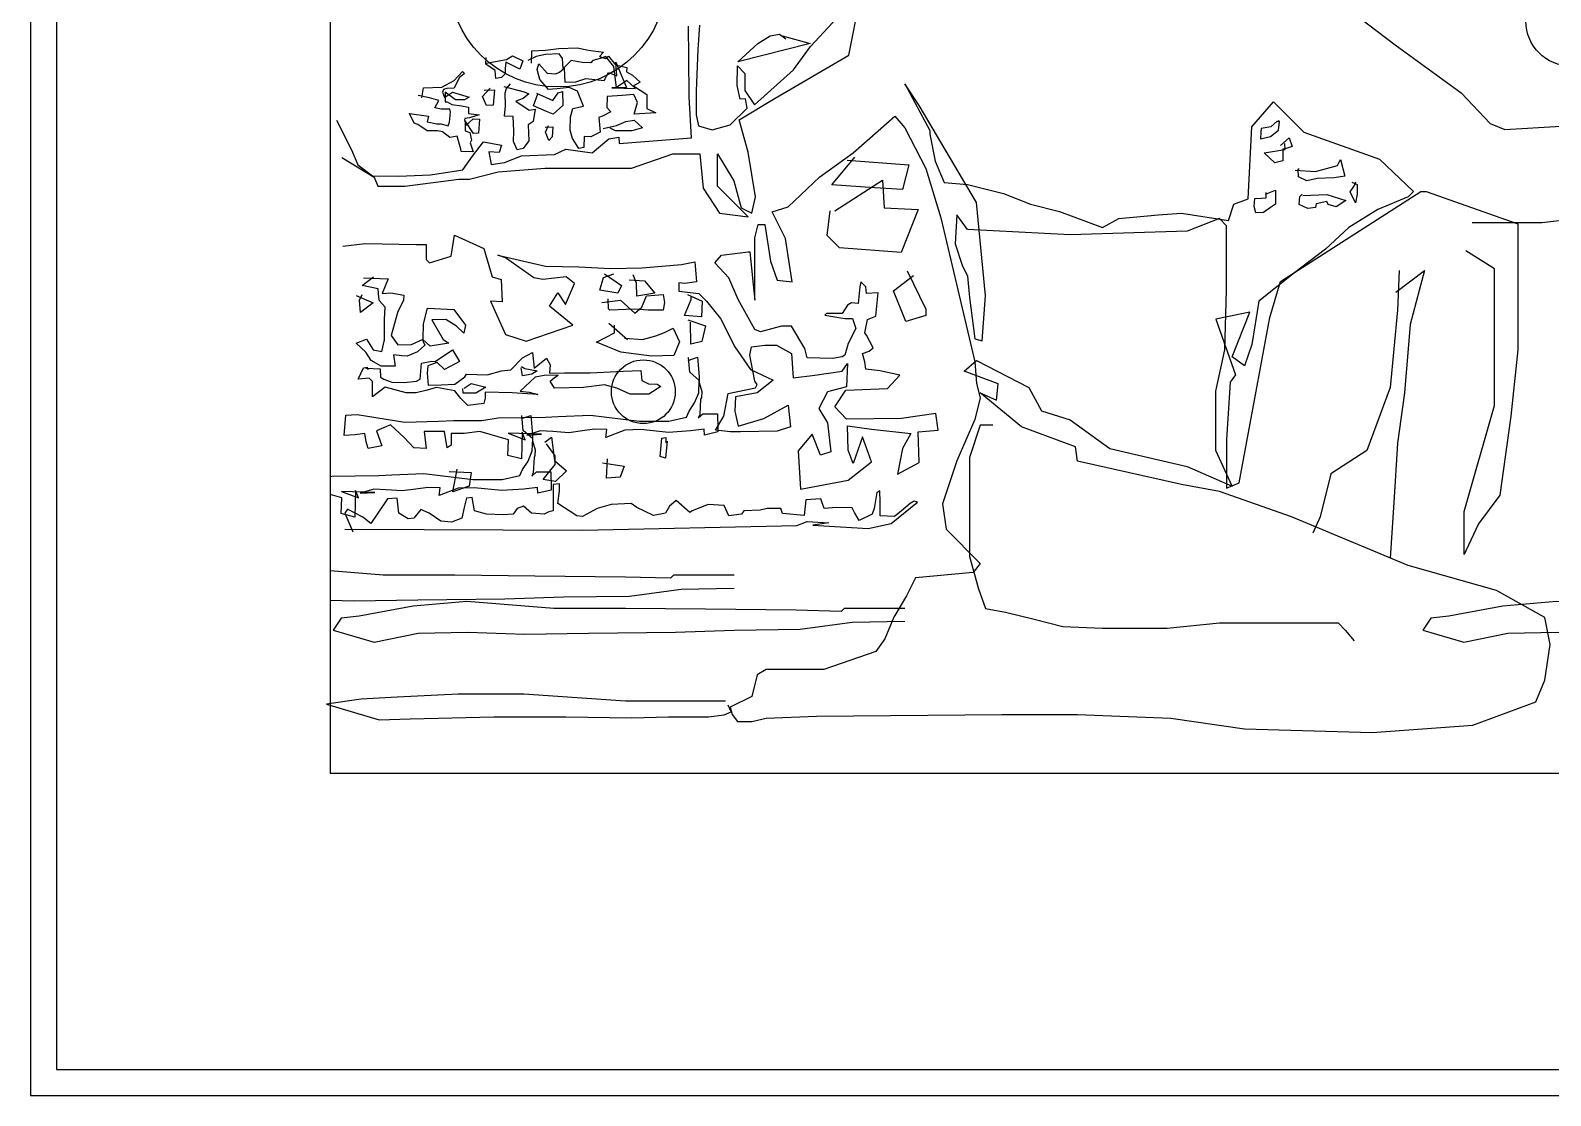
# Model space of a CAD drawing. Header units: millimetres. Extents: x 351279 to 387190, y -1289537 to -1277077.
# Drawn here: x 380737.4 to 381083.3, y -1286354.7 to -1286112.2 of the extents above; entities that cross this region are included whole.
import ezdxf

# ---------------------------------------------------------------- set-up
doc = ezdxf.new("R2010")
doc.units = ezdxf.units.MM
doc.header["$LTSCALE"] = 20
doc.layers.add('2', color=4, linetype='Continuous')
doc.styles.get("Standard").update_dxf_attribs({"font": 'SimSun.ttf', "height": 85})

# ---------------------------------------------------------------- blocks, each defined once
blk = doc.blocks.new('_G32FAZ')
at = {"color": 8}
for p, q in [((-408.48, 236.83), (-406.03, 249.51)), ((-444.92, 236.41), (-445, 243.41)), ((-442.47, 243.66), (-442.89, 238.09)), ((-417.24, 238.77), (-411.25, 245.26)), ((-421.12, 233.46), (-417.24, 238.77)), ((-444.83, 227.3), (-444.92, 236.41)), ((-442.89, 238.09), (-443.23, 228.65)), ((-425.26, 227.02), (-408.48, 236.83)), ((-433.95, 229.91), (-433.86, 234.38)), ((-433.86, 234.38), (-432.18, 232.61)), ((-432.18, 232.61), (-432.18, 228.73)), ((-429.98, 225.53), (-421.12, 233.46)), ((-443.23, 228.65), (-443.23, 223.25)), ((-433.27, 226.79), (-433.95, 229.91)), ((-432.18, 228.73), (-429.98, 225.53)), ((-395.8, 230.29), (-390.07, 219.66)), ((-392.53, 225.38), (-395.8, 230.29)), ((-444.33, 218.02), (-444.83, 227.3)), ((-433.45, 222.11), (-425.26, 227.02)), ((-432.01, 226.88), (-433.27, 226.79)), ((-431.67, 224.77), (-432.01, 226.88)), ((-379.43, 203.3), (-392.53, 225.38)), ((-316.82, 220.48), (-311.91, 226.2)), ((-311.91, 226.2), (-304.95, 219.25)), ((-525.07, 221.99), (-521.69, 215.24)), ((-443.23, 223.25), (-442.72, 220.72)), ((-435.55, 220.97), (-431.67, 224.77)), ((-431.4, 214.75), (-433.45, 222.11)), ((-407.52, 214.59), (-398.03, 222.94)), ((-398.03, 222.94), (-395.75, 220.28)), ((-463.13, 217.77), (-460.85, 218.11)), ((-460.85, 218.11), (-460.77, 216.67)), ((-460.77, 216.67), (-444.33, 218.02)), ((-442.72, 220.72), (-439.6, 219.79)), ((-439.6, 219.79), (-435.55, 220.97)), ((-395.75, 220.28), (-391.01, 210.99)), ((-390.07, 219.66), (-390.07, 218.84)), ((-390.07, 218.84), (-388.84, 212.71)), ((-317.64, 204.12), (-316.82, 220.48)), ((-304.95, 219.25), (-287.77, 213.11)), ((-521.69, 215.24), (-520.26, 211.87)), ((-494.18, 213.81), (-491.65, 217.09)), ((-491.65, 217.09), (-487.52, 216.34)), ((-490.39, 214.82), (-489.88, 211.95)), ((-488.11, 214.65), (-490.39, 214.82)), ((-487.52, 216.34), (-488.11, 214.65)), ((-475.45, 214.23), (-472.92, 215.41)), ((-472.92, 215.41), (-466.93, 214.56)), ((-466.93, 214.56), (-463.13, 217.77)), ((-429.76, 204.53), (-431.4, 214.75)), ((-415.11, 209.09), (-407.52, 214.59)), ((-523.88, 213.52), (-516.52, 209.02)), ((-520.26, 211.87), (-516.88, 209.34)), ((-496.38, 210.69), (-494.18, 213.81)), ((-489.88, 211.95), (-486.84, 212.37)), ((-488.28, 210.25), (-477.64, 211.07)), ((-486.84, 212.37), (-482.96, 213.89)), ((-482.96, 213.89), (-475.45, 214.23)), ((-477.64, 211.07), (-458, 211.07)), ((-458, 211.07), (-448.59, 214.34)), ((-448.59, 214.34), (-442.45, 214.34)), ((-442.45, 214.34), (-441.63, 206.57)), ((-438.36, 214.34), (-434.67, 208.21)), ((-438.36, 206.98), (-438.36, 214.34)), ((-388.84, 212.71), (-386.8, 207.8)), ((-287.77, 213.11), (-279.99, 205.75)), ((-516.88, 209.34), (-510.98, 209.25)), ((-516.52, 209.02), (-515.7, 206.98)), ((-510.98, 209.25), (-503.72, 209.59)), ((-509.56, 206.98), (-497.29, 208.62)), ((-503.72, 209.59), (-496.38, 210.69)), ((-497.29, 208.62), (-494.83, 208.62)), ((-494.83, 208.62), (-488.28, 210.25)), ((-434.67, 208.21), (-433.04, 202.07)), ((-422.32, 202.27), (-415.11, 209.09)), ((-391.01, 210.99), (-387.59, 199.8)), ((-386.8, 207.8), (-381.48, 207.39)), ((-515.7, 206.98), (-509.56, 206.98)), ((-441.63, 206.57), (-437.95, 200.85)), ((-431.4, 200.03), (-438.36, 206.98)), ((-430.58, 200.85), (-429.76, 204.53)), ((-381.48, 207.39), (-373.29, 205.34)), ((-373.29, 205.34), (-367.15, 202.89)), ((-320.91, 202.89), (-317.64, 204.12)), ((-310.27, 185.31), (-278.35, 205.75)), ((-281.22, 204.53), (-288.17, 201.66)), ((-279.99, 205.75), (-281.22, 204.53)), ((-278.35, 205.75), (-277.13, 205.75)), ((-277.13, 205.75), (-256.26, 198.39)), ((-437.95, 200.85), (-431.4, 200.03)), ((-433.04, 202.07), (-430.58, 200.85)), ((-425.93, 201.13), (-422.32, 202.27)), ((-422.89, 195.06), (-425.93, 201.13)), ((-377.38, 182.03), (-379.43, 203.3)), ((-367.15, 202.89), (-360.61, 201.25)), ((-360.61, 201.25), (-350.79, 197.57)), ((-338.1, 200.44), (-332.78, 200.85)), ((-332.78, 200.85), (-322.14, 199.21)), ((-322.14, 199.21), (-320.91, 202.89)), ((-288.17, 201.66), (-294.72, 197.57)), ((-429.91, 195.25), (-429.15, 198.28)), ((-429.15, 198.28), (-427.63, 198.28)), ((-427.63, 198.28), (-426.31, 189.94)), ((-387.59, 199.8), (-379.84, 166.98)), ((-383.93, 200.44), (-384.34, 193.89)), ((-381.48, 197.16), (-383.93, 200.44)), ((-350.79, 197.57), (-347.1, 199.62)), ((-347.1, 199.62), (-338.1, 200.44)), ((-324.19, 199.62), (-331.55, 196.76)), ((-322.55, 197.98), (-324.19, 199.62)), ((-322.55, 183.26), (-322.55, 197.98)), ((-294.72, 197.57), (-300.04, 192.67)), ((-256.26, 198.39), (-256.26, 184.49)), ((-523.66, 193.35), (-518.53, 193.92)), ((-518.53, 193.92), (-506.96, 193.73)), ((-506.96, 193.73), (-504.68, 193.73)), ((-504.68, 193.73), (-504.68, 190.32)), ((-498.99, 191.08), (-498.23, 195.82)), ((-498.23, 195.82), (-491.59, 192.78)), ((-429.91, 189.18), (-429.91, 195.25)), ((-421.37, 185.2), (-422.89, 195.06)), ((-384.34, 193.89), (-382.7, 188.99)), ((-358.15, 195.94), (-381.48, 197.16)), ((-331.55, 196.76), (-358.15, 195.94)), ((-504.68, 190.32), (-503.92, 189.56)), ((-503.92, 189.56), (-498.99, 191.08)), ((-491.59, 192.78), (-489.69, 186.34)), ((-486.65, 190.7), (-488.36, 191.27)), ((-488.36, 191.27), (-477.54, 188.8)), ((-480.2, 186.15), (-486.65, 190.7)), ((-439.02, 189.56), (-437.5, 191.27)), ((-437.5, 191.27), (-431.43, 192.03)), ((-431.43, 192.03), (-431.05, 192.03)), ((-431.05, 192.03), (-430.29, 184.63)), ((-300.04, 192.67), (-307, 187.35)), ((-261.58, 188.17), (-268.12, 192.26)), ((-477.54, 188.8), (-469.95, 188.61)), ((-469.95, 188.61), (-462.74, 188.23)), ((-462.74, 188.23), (-455.53, 188.42)), ((-455.53, 188.42), (-446.61, 189.18)), ((-446.61, 189.18), (-443.58, 189.75)), ((-443.58, 189.75), (-443.2, 185.2)), ((-435.79, 186.15), (-439.02, 189.56)), ((-429.91, 181.03), (-429.91, 189.18)), ((-426.31, 189.94), (-424.79, 185.58)), ((-382.7, 188.99), (-381.48, 186.53)), ((-307, 187.35), (-315.18, 180.81)), ((-284.08, 182.85), (-277.53, 187.76)), ((-283.26, 187.76), (-283.67, 178.76)), ((-277.53, 187.76), (-278.76, 183.26)), ((-261.58, 157.09), (-261.58, 188.17)), ((-489.69, 186.34), (-487.6, 185.77)), ((-487.6, 185.77), (-487.41, 180.65)), ((-478.11, 185.77), (-480.2, 186.15)), ((-472.8, 186.34), (-478.11, 185.77)), ((-472.99, 180.08), (-470.9, 184.82)), ((-470.9, 184.82), (-472.8, 186.34)), ((-447.18, 185.01), (-447.18, 183.11)), ((-445.85, 184.82), (-447.18, 185.01)), ((-443.2, 185.2), (-445.85, 184.82)), ((-433.71, 181.22), (-435.79, 186.15)), ((-430.29, 184.63), (-429.91, 181.03)), ((-424.79, 185.58), (-421.37, 185.2)), ((-406, 184.06), (-406.38, 180.27)), ((-405.81, 185.2), (-406, 184.06)), ((-404.67, 184.06), (-405.81, 185.2)), ((-404.48, 182.54), (-404.67, 184.06)), ((-381.48, 186.53), (-381.07, 181.62)), ((-312.73, 177.13), (-310.27, 185.31)), ((-256.26, 184.49), (-256.26, 169.76)), ((-490.07, 180.84), (-486.65, 173.25)), ((-487.41, 180.65), (-490.07, 180.84)), ((-476.59, 179.7), (-474.7, 182.73)), ((-474.7, 182.73), (-472.99, 180.08)), ((-447.18, 183.11), (-442.63, 182.54)), ((-442.63, 182.54), (-440.92, 180.84)), ((-440.92, 180.84), (-437.69, 176.85)), ((-429.91, 174.39), (-433.71, 181.22)), ((-408.85, 179.89), (-409.99, 177.99)), ((-407.9, 180.46), (-408.85, 179.89)), ((-406.38, 180.27), (-407.9, 180.46)), ((-401.83, 182.73), (-404.48, 182.54)), ((-402.4, 177.42), (-401.83, 182.73)), ((-381.07, 181.62), (-379.84, 172.22)), ((-378.2, 171.81), (-377.38, 182.03)), ((-322.96, 169.76), (-322.55, 183.26)), ((-315.18, 180.81), (-316.82, 170.99)), ((-278.76, 183.26), (-280.81, 175.49)), ((-471.28, 175.34), (-476.59, 179.7)), ((-437.69, 176.85), (-434.47, 170.41)), ((-413.59, 177.99), (-413.97, 177.61)), ((-413.97, 177.61), (-409.42, 176.85)), ((-409.99, 177.99), (-413.59, 177.99)), ((-409.42, 176.85), (-407.71, 176.85)), ((-407.71, 176.85), (-406.95, 174.58)), ((-404.86, 173.63), (-404.29, 176.66)), ((-404.29, 176.66), (-402.4, 177.42)), ((-317.23, 178.35), (-325, 176.72)), ((-325, 176.72), (-320.5, 164.04)), ((-321.32, 168.13), (-317.23, 178.35)), ((-319.68, 139.5), (-312.73, 177.13)), ((-283.67, 178.76), (-285.31, 161.18)), ((-486.65, 173.25), (-481.91, 171.73)), ((-481.91, 171.73), (-471.28, 175.34)), ((-428.58, 173.82), (-429.91, 174.39)), ((-423.84, 175.15), (-428.58, 173.82)), ((-421.56, 175.15), (-423.84, 175.15)), ((-418.53, 170.03), (-421.56, 175.15)), ((-406.95, 174.58), (-408.66, 171.17)), ((-404.48, 173.06), (-404.86, 173.63)), ((-402.97, 170.22), (-404.48, 173.06)), ((-280.81, 175.49), (-282.04, 159.95)), ((-434.47, 170.41), (-430.86, 165.29)), ((-431.05, 168.51), (-430.67, 170.41)), ((-430.67, 170.41), (-427.63, 170.79)), ((-427.63, 170.79), (-424.98, 170.79)), ((-424.98, 170.79), (-421.56, 168.89)), ((-417.96, 167.94), (-418.53, 170.03)), ((-408.66, 171.17), (-409.42, 168.51)), ((-403.91, 169.46), (-402.97, 170.22)), ((-379.84, 172.22), (-378.2, 171.81)), ((-325, 160.36), (-322.96, 169.76)), ((-316.82, 170.99), (-318.46, 166.08)), ((-256.26, 169.76), (-257.89, 154.63)), ((-429.91, 162.63), (-431.05, 168.51)), ((-421.56, 168.89), (-421.18, 163.39)), ((-412.26, 167.75), (-417.96, 167.94)), ((-409.99, 168.13), (-412.26, 167.75)), ((-409.42, 168.51), (-409.99, 168.13)), ((-409.99, 164.91), (-408.85, 166.61)), ((-408.85, 166.61), (-409.04, 161.3)), ((-405.43, 168.89), (-403.91, 169.46)), ((-404.86, 166.99), (-405.43, 168.89)), ((-404.67, 165.32), (-404.86, 166.99)), ((-382.29, 164.86), (-379.43, 167.31)), ((-379.84, 166.98), (-379.43, 162.08)), ((-379.43, 167.31), (-367.56, 161.18)), ((-318.46, 166.08), (-321.32, 168.13)), ((-430.86, 165.29), (-425.74, 162.82)), ((-429.34, 161.87), (-429.91, 162.63)), ((-425.74, 162.82), (-429.34, 159.98)), ((-421.18, 163.39), (-416.25, 163.96)), ((-416.25, 163.96), (-409.99, 164.91)), ((-401.45, 164.94), (-404.67, 165.32)), ((-396.89, 164), (-401.45, 164.94)), ((-399.74, 160.96), (-396.89, 164)), ((-374.52, 161.99), (-382.29, 164.86)), ((-320.5, 164.04), (-321.73, 162.4)), ((-436.93, 154.67), (-435.98, 159.79)), ((-435.98, 159.79), (-429.72, 161.11)), ((-429.34, 159.98), (-434.28, 159.03)), ((-429.72, 161.11), (-429.34, 161.87)), ((-413.4, 160.17), (-415.3, 156.37)), ((-409.04, 161.3), (-413.4, 160.17)), ((-411.69, 156.79), (-409.23, 160.58)), ((-409.23, 160.58), (-399.74, 160.96)), ((-379.43, 162.08), (-378.61, 158.8)), ((-369.2, 152.18), (-378.61, 159.95)), ((-378.61, 159.95), (-374.93, 158.31)), ((-374.93, 158.31), (-374.52, 161.99)), ((-367.56, 161.18), (-364.7, 155.86)), ((-325, 146.86), (-325, 160.36)), ((-321.73, 162.4), (-322.55, 149.32)), ((-285.31, 161.18), (-290.63, 146.86)), ((-282.04, 159.95), (-283.67, 148.5)), ((-434.28, 159.03), (-434.47, 155.8)), ((-434.47, 155.8), (-433.71, 152.39)), ((-427.82, 154.1), (-422.32, 157.13)), ((-422.32, 157.13), (-421.75, 152.2)), ((-415.3, 156.37), (-413.4, 153.15)), ((-409.04, 153.95), (-411.69, 156.79)), ((-378.61, 158.8), (-379.84, 153.9)), ((-364.7, 155.86), (-358.15, 153.82)), ((-268.53, 132.96), (-261.58, 157.09)), ((-438.83, 151.44), (-436.93, 154.67)), ((-433.71, 152.39), (-427.82, 154.1)), ((-413.4, 153.15), (-412.64, 146.51)), ((-396.51, 154.14), (-409.04, 153.95)), ((-408.66, 146.93), (-408.85, 152.43)), ((-408.85, 152.43), (-403.35, 151.67)), ((-388.73, 155.27), (-396.51, 154.14)), ((-388.16, 151.48), (-388.73, 155.27)), ((-379.84, 153.9), (-383.93, 144.49)), ((-378.61, 152.59), (-381.07, 145.23)), ((-375.75, 152.59), (-378.61, 152.59)), ((-358.15, 153.82), (-349.15, 147.27)), ((-257.89, 154.63), (-260.35, 136.64)), ((-435.42, 151.06), (-438.83, 151.44)), ((-433.14, 151.06), (-435.42, 151.06)), ((-424.79, 151.25), (-433.14, 151.06)), ((-421.75, 152.2), (-424.79, 151.25)), ((-416.82, 150.53), (-420.04, 146.74)), ((-414.92, 145.79), (-416.82, 150.53)), ((-405.43, 149.96), (-407.52, 143.89)), ((-403.35, 144.27), (-405.43, 149.96)), ((-403.35, 151.67), (-394.43, 150.72)), ((-394.43, 150.72), (-396.32, 147.31)), ((-392.72, 151.1), (-388.16, 151.48)), ((-392.53, 144.08), (-392.72, 151.1)), ((-356.92, 147.68), (-369.2, 152.18)), ((-322.55, 149.32), (-322.55, 138.27)), ((-420.04, 146.74), (-419.48, 138.02)), ((-412.64, 146.51), (-414.92, 145.79)), ((-407.52, 143.89), (-408.66, 146.93)), ((-396.32, 147.31), (-397.46, 141.43)), ((-356.51, 144.41), (-356.92, 147.68)), ((-349.15, 147.27), (-331.55, 143.18)), ((-321.32, 138.68), (-325, 146.86)), ((-290.63, 146.86), (-298.81, 141.55)), ((-283.67, 148.5), (-284.49, 135)), ((-408.66, 140.1), (-403.35, 144.27)), ((-397.46, 141.43), (-392.53, 144.08)), ((-383.93, 144.49), (-387.21, 134.68)), ((-381.07, 145.23), (-381.07, 133.37)), ((-332.78, 139.09), (-356.51, 144.41)), ((-331.55, 143.18), (-321.32, 138.68)), ((-419.48, 138.02), (-408.66, 140.1)), ((-324.19, 137.46), (-332.78, 139.09)), ((-322.55, 138.27), (-319.68, 139.5)), ((-298.81, 141.55), (-301.27, 131.73)), ((-307.82, 131.73), (-324.19, 137.46)), ((-284.49, 135), (-285.31, 122.32)), ((-260.35, 136.64), (-265.26, 130.1)), ((-387.21, 134.68), (-386.39, 128.95)), ((-381.07, 133.37), (-381.07, 122.73)), ((-281.22, 120.69), (-307.82, 131.73)), ((-301.27, 131.73), (-302.91, 128.05)), ((-268.53, 123.14), (-268.53, 132.96)), ((-386.39, 128.95), (-378.61, 121.14)), ((-265.26, 130.1), (-268.12, 123.96)), ((-381.07, 122.73), (-379.02, 115.37)), ((-378.61, 121.14), (-380.25, 119.09)), ((-268.12, 123.96), (-268.53, 123.14)), ((-393.34, 117.87), (-395.39, 113.78)), ((-380.25, 119.09), (-393.34, 117.87)), ((-261.17, 114.96), (-281.22, 120.69)), ((-379.02, 115.37), (-377.38, 110.87)), ((-250.12, 108.83), (-261.17, 114.96)), ((-395.39, 113.78), (-398.25, 108.87)), ((-377.38, 110.87), (-372.88, 110.06)), ((-398.25, 108.87), (-400.3, 103.96)), ((-372.88, 110.06), (-366.34, 108.42)), ((-366.34, 108.42), (-359.79, 106.78)), ((-336.05, 106.38), (-324.19, 107.6)), ((-324.19, 107.6), (-316, 107.6)), ((-316, 107.6), (-297.18, 107.6)), ((-297.18, 107.6), (-295.54, 105.97)), ((-248.89, 102.69), (-250.12, 108.83)), ((-400.3, 103.96), (-402.35, 101.1)), ((-359.79, 106.78), (-350.79, 106.38)), ((-350.79, 106.38), (-344.24, 106.38)), ((-344.24, 106.38), (-336.05, 106.38)), ((-295.54, 105.97), (-293.49, 103.51)), ((-402.35, 101.1), (-414.21, 96.97)), ((-250.12, 94.52), (-248.89, 102.69)), ((-427.31, 96.97), (-429.36, 95.74)), ((-414.21, 96.97), (-427.31, 96.97)), ((-429.36, 95.74), (-430.58, 90.83)), ((-252.16, 89.61), (-250.12, 94.52)), ((-430.58, 90.83), (-435.49, 88.38)), ((-435.49, 88.38), (-435.08, 86.75)), ((-435.08, 86.75), (-433.86, 85.11)), ((-415.85, 86.34), (-373.7, 86.75)), ((-373.7, 86.75), (-356.51, 86.75)), ((-356.51, 86.75), (-335.23, 85.93)), ((-266.49, 84.29), (-252.16, 89.61)), ((-433.86, 85.11), (-430.58, 85.11)), ((-430.58, 85.11), (-427.31, 85.93)), ((-427.31, 85.93), (-415.85, 86.34)), ((-335.23, 85.93), (-318.46, 83.47)), ((-318.46, 83.47), (-289.4, 82.66)), ((-289.4, 82.66), (-266.49, 84.29))]:
    blk.add_line(p, q, dxfattribs=at)
for points in [[(-327.39, 257.79), (-315.42, 257.46), (-305.44, 253.14), (-296.47, 248.48), (-284.17, 239.18), (-269.2, 228.22), (-262.55, 221.24), (-259.23, 219.91), (-246.46, 220.64)], [(-235.62, 200.42), (-250.8, 198.62), (-260.91, 198.62), (-266.69, 198.62)], [(-423.58, 241.23), (-417.28, 239.49), (-433.73, 235.29), (-429.18, 239.49), (-426.38, 241.23), (-424.28, 241.58), (-422.88, 240.53)], [(-491.04, 234.95), (-486.4, 235.83), (-485.04, 236.63), (-482.72, 235.51), (-483.36, 233.59), (-486.56, 235.19), (-486.72, 233.75), (-486.72, 232.55), (-487.52, 231.75), (-488.8, 231.51), (-488.96, 233.35), (-491.12, 234.79), (-491.04, 236.31)], [(-480.72, 234.95), (-480.64, 237.83), (-477.52, 237.91), (-474.49, 238.31), (-470.33, 238.47), (-467.77, 237.91), (-464.33, 237.51), (-465.21, 236.47), (-463.85, 236.07), (-463.21, 236.55), (-461.61, 234.63), (-459.05, 233.99), (-459.13, 233.03), (-457.77, 232.23), (-456.01, 230.63), (-457.53, 229.83), (-454.49, 227.83), (-454.49, 224.64), (-452.41, 223.68), (-457.37, 223.36), (-456.57, 226), (-457.45, 227.83), (-460.09, 227.59), (-463.53, 227.43), (-463.61, 224.88), (-462.65, 223.92), (-464.57, 222.96), (-465.37, 222.64), (-465.13, 219.28), (-467.21, 218.24), (-468.73, 218.32), (-468.81, 215.76), (-469.93, 215.6), (-471.37, 217.84), (-471.93, 219.76), (-471.85, 222.8), (-471.29, 224.64), (-468.89, 225.2), (-470.25, 228.63), (-472.17, 229.43), (-474.89, 229.11), (-476.88, 229.03), (-478.8, 231.27), (-479.44, 233.51), (-479.04, 234.87), (-477.12, 232.71), (-475.21, 232.55), (-474.33, 232.95), (-473.29, 233.83), (-473.13, 230.63), (-470.65, 230.71), (-468.33, 231.51), (-464.17, 231.03), (-463.21, 232.87), (-461.29, 232.07), (-461.53, 235.19), (-459.13, 229.43), (-462.41, 229.35), (-457.05, 229.19), (-459.05, 231.03), (-461.37, 229.43), (-462.01, 234.23), (-463.77, 236.47), (-465.13, 236.07), (-466.73, 235.59), (-467.21, 235.03), (-469.21, 235.11), (-471.69, 235.59), (-473.53, 233.75), (-473.69, 236.07), (-474.41, 237.11), (-477.52, 236.95), (-479.68, 236.47), (-481.52, 235.59)], [(-505.68, 227.11), (-505.28, 229.35), (-501.12, 229.51), (-498.32, 231.03), (-496.4, 233.11), (-496, 232.63), (-497.2, 231.67), (-498.32, 229.27), (-500, 229.19), (-500.72, 229.03), (-500.96, 228.39), (-500.48, 227.19), (-498.72, 228.39), (-494.88, 227.27), (-496, 226.64), (-498, 226.64), (-500.4, 228.39), (-500.4, 226.16), (-499.92, 226.16), (-498.88, 225.6), (-496.64, 225.28), (-495.04, 224.96), (-495.04, 223.52), (-492.64, 223.2), (-494.8, 222.56), (-495.92, 222.4), (-496, 222.08), (-495.68, 220.8), (-494, 222.32), (-492.56, 222.24), (-492.8, 219.04), (-493.92, 218.96), (-495.84, 221.84), (-495.84, 219.6), (-494.72, 219.2), (-494.4, 217.44), (-494.64, 216.88), (-494, 214.8), (-496.72, 214.88), (-496.8, 215.44), (-497.6, 218.4), (-499.28, 218.08), (-500.96, 219.36), (-502.08, 219.6), (-504.48, 219.6), (-506.56, 221.04), (-507.44, 221.36), (-508.48, 223.52), (-504.16, 222.96), (-504.48, 221.6), (-502.24, 221.2), (-501.28, 221.2), (-499.68, 220.72), (-499.36, 221.52), (-499.12, 223.84), (-499.28, 224.48), (-501.28, 224.48), (-502.72, 224.8), (-501.84, 226.48), (-503.92, 227.11), (-506.48, 227.59)], [(-491.52, 228.87), (-489.12, 228.95), (-489.44, 225.44), (-490.96, 225.36), (-491.84, 227.43), (-490.16, 229.27)], [(-487.04, 229.67), (-482.4, 228.47), (-481.36, 227.99), (-482.64, 226.96), (-484.32, 226.32), (-481.28, 224.32), (-479.92, 224.48), (-480.32, 221.68), (-481.44, 220.96), (-481.36, 217.28), (-482.64, 215.6), (-484, 215.28), (-484.8, 217.12), (-484.72, 219.6), (-484.88, 222.88), (-486.88, 222.96), (-486.64, 225.28), (-486.72, 228.23), (-486.4, 229.19), (-485.52, 230.31)], [(-479.6, 228.15), (-475.85, 226.48), (-474.65, 228.23), (-473.69, 228.55), (-473.61, 225.36), (-475.77, 223.36), (-477.28, 224), (-480.24, 225.28), (-479.28, 227.99)], [(-464.41, 220.08), (-461.37, 220.8), (-459.29, 221.68), (-457.37, 222), (-455.45, 220.24), (-457.85, 219.6), (-461.61, 219.6), (-462.81, 220.16)], [(-311.01, 221.8), (-312.47, 220.5), (-314.7, 220.12), (-314.77, 219.27), (-314.85, 217.74), (-312.55, 218.28), (-310.78, 219.73), (-310.48, 221.65), (-310.63, 221.88), (-310.94, 221.65)], [(-477.6, 220.4), (-475.85, 220.48), (-476.01, 218.24), (-476.8, 217.36), (-477.52, 219.28), (-476.88, 220.8)], [(-310.25, 216.28), (-308.33, 217.97), (-307.64, 216.05), (-309.02, 215.59), (-309.79, 215.44), (-309.79, 212.75), (-311.55, 212.29), (-314.01, 214.6), (-309.25, 215.36), (-309.33, 216.67)], [(-408.88, 212.9), (-394.87, 211.85), (-396.27, 206.25), (-402.57, 206.6), (-412.38, 207.3), (-407.13, 213.6)], [(-306.95, 210.61), (-302.34, 210.3), (-297.28, 211.68), (-296.67, 213.06), (-295.67, 209.23), (-298.05, 208.92), (-301.96, 208.77), (-304.26, 208.23), (-306.18, 209.15), (-306.26, 210.84), (-306.03, 210.99)], [(-411.68, 201.35), (-400.82, 208.35), (-400.47, 202.05), (-392.77, 201.7), (-396.62, 191.91), (-410.63, 192.95), (-413.43, 195.75), (-412.73, 201.35)], [(-294.06, 207.92), (-292.83, 207.39), (-292.83, 205.16), (-293.21, 203.17), (-294.44, 205.7), (-293.44, 207.16), (-293.14, 208)], [(-313.7, 205.16), (-311.4, 206.08), (-311.4, 202.86), (-312.55, 202.17), (-314.16, 201.02), (-315.92, 200.95), (-316.31, 202.33), (-316.16, 204.17), (-314.62, 204.24), (-313.55, 204.32), (-313.55, 205.55)], [(-305.18, 204.86), (-299.74, 205.09), (-295.44, 203.71), (-297.59, 202.25), (-299.43, 202.79), (-299.74, 203.48), (-302.19, 202.94), (-302.34, 202.17), (-304.03, 201.87), (-306.03, 202.79), (-305.87, 204.63), (-305.34, 205.16)], [(-464.1, 187.06), (-460.21, 184.41), (-461.09, 182.64), (-465.17, 183.34), (-464.37, 186.18), (-461.98, 187.06)], [(-458.53, 185.65), (-454.99, 185.47), (-452.68, 182.64), (-456.76, 181.93), (-456.84, 184.94), (-457.55, 186.8)], [(-395.22, 187.71), (-391.02, 178.96), (-391.02, 177.56), (-395.57, 176.16), (-398.37, 183.16), (-393.82, 186.66)], [(-518.91, 186.09), (-513.33, 185.91), (-514.66, 182.55), (-512.71, 182.73), (-509.79, 182.19), (-509.88, 180.96), (-511.12, 178.48), (-512.62, 172.99), (-511.12, 170.87), (-508.02, 170.96), (-505.36, 172.2), (-505.27, 175.65), (-504.39, 179.19), (-498.37, 178.92), (-495.71, 175.38), (-496.15, 173.52), (-497.75, 175.12), (-500.23, 176.62), (-503.41, 176.53), (-500.85, 172.11), (-499.52, 171.22), (-503.77, 170.6), (-505.54, 172.2), (-505.36, 171.67), (-505.01, 170.78), (-506.69, 169.28), (-508.99, 168.3), (-510.23, 168.39), (-512.09, 168.57), (-511.74, 166), (-514.92, 166), (-517.22, 167.33), (-518.38, 169.19), (-520.59, 171.22), (-518.29, 172.2), (-516.78, 169.72), (-514.75, 169.37), (-514.13, 172.02), (-514.13, 176.62), (-514.04, 179.45), (-515.28, 180.87), (-515.45, 181.66), (-515.63, 183.61), (-519.26, 184.41), (-516.69, 186.35)], [(-520.59, 182.11), (-516.78, 180.42), (-519.61, 178.21), (-519.88, 181.04), (-519.26, 182.37)], [(-464.72, 180.51), (-460.47, 181.04), (-457.2, 178.12), (-455.6, 179.45), (-454.54, 182.02), (-450.74, 182.37), (-450.47, 180.51), (-450.74, 178.74), (-454.19, 178.74), (-457.29, 179.01), (-462.86, 178.74), (-463.22, 179.1), (-463.31, 181.31)], [(-445.25, 182.37), (-441.88, 180.78), (-442.06, 177.24), (-445.87, 177.59), (-444.36, 181.22), (-444.36, 181.93)], [(-445.16, 176.53), (-441.09, 175.2), (-441.97, 171.67), (-444.45, 171.05), (-444.54, 176)], [(-463.13, 175.82), (-458.88, 172.11), (-459.5, 172.37), (-455.43, 172.11), (-452.42, 172.9), (-450.47, 173.7), (-448.52, 174.67), (-447.02, 171.58), (-448.35, 168.48), (-453.39, 168.3), (-460.39, 169.19), (-465.96, 171.49), (-461.8, 173.61), (-461.8, 175.38)], [(-518.38, 165.56), (-515.19, 165.38), (-515.1, 163.53), (-514.3, 163.08), (-512.53, 162.38), (-509.7, 162.29), (-506.87, 162.64), (-506.07, 163.08), (-505.71, 166.71), (-503.41, 167.15), (-502.62, 167.06), (-498.72, 169.72), (-497.13, 167.06), (-500.49, 165.3), (-502.17, 166.89), (-504.3, 166.09), (-504.48, 164.41), (-504.21, 161.67), (-501.29, 161.76), (-498.19, 161.93), (-495.89, 163.61), (-495.53, 164.23), (-490.84, 164.06), (-487.57, 164.94), (-485.44, 165.21), (-482.78, 167.95), (-480.48, 169.1), (-480.13, 165.56), (-477.3, 167.86), (-476.5, 166.36), (-476.59, 164.41), (-473.22, 164.5), (-467.38, 164.5), (-459.77, 164.85), (-455.87, 165.03), (-455.6, 162.73), (-454.1, 162.02), (-452.15, 161.93), (-451.27, 161.4), (-454.01, 159.63), (-458.26, 159.63), (-461.27, 161.05), (-464.1, 161.76), (-468.88, 161.14), (-475.52, 161.05), (-476.5, 162.64), (-475.52, 163.44), (-474.64, 163.97), (-477.83, 163.88), (-479.86, 163.53), (-483.32, 160.34), (-481.28, 160.08), (-479.24, 159.54), (-485.09, 159.99), (-491.28, 160.08), (-491.28, 158.75), (-491.55, 157.51), (-495.18, 157.07), (-496.77, 158.66), (-498.19, 160.43), (-502.35, 161.14), (-504.74, 160.52), (-506.95, 159.99), (-509.26, 159.99), (-514.04, 161.23), (-516.87, 159.01), (-516.87, 162.55), (-517.67, 163.26), (-520.15, 163.08), (-518.91, 165.65), (-518.11, 165.83), (-517.93, 165.21)], [(-445.07, 167.33), (-442.94, 168.04), (-442.59, 163.61), (-442.59, 162.29), (-441.97, 160.25), (-442.06, 158.92), (-442.24, 158.48), (-442.41, 155.03), (-442.77, 154.24), (-441.71, 155.21), (-438.43, 155.21), (-438.34, 151.67), (-438.34, 151.05), (-441.35, 150.34), (-441.44, 151.67), (-444.54, 151.32), (-449.58, 150.96), (-455.87, 151.58), (-459.5, 151.49), (-463.84, 149.81), (-463.57, 151.58), (-466.41, 151.67), (-469.15, 151.32), (-472.25, 150.87), (-475.88, 151.14), (-478.71, 151.32), (-481.81, 150.34), (-478.45, 150.52), (-486.06, 150.78), (-482.16, 149.28), (-482.84, 150.99), (-483, 144.94), (-486.1, 145.72), (-485.94, 149.28), (-492.45, 151.14), (-496.02, 150.68), (-498.97, 150.68), (-498.97, 148.04), (-499.9, 147.42), (-500.52, 151.14), (-505.17, 151.14), (-504.7, 147.27), (-507.49, 147.42), (-509.67, 149.75), (-512.77, 152.69), (-516.02, 151.3), (-514.78, 147.89), (-517.88, 147.27), (-518.35, 148.82), (-518.66, 150.68), (-520.83, 150.37), (-523.31, 150.21), (-523, 154.86), (-520.36, 155.02), (-509.51, 153.31), (-501.91, 153.47), (-498.5, 153.62), (-491.99, 153.62), (-488.27, 154.24), (-477.57, 154.4), (-474.62, 154.55), (-467.33, 154.86), (-456.17, 153.47), (-449.5, 153.47), (-445.47, 154.4), (-444.85, 155.79), (-443.61, 157.65), (-442.68, 159.97), (-442.53, 162.76), (-444.7, 164.62), (-445.01, 168.03)], [(-482.96, 165.91), (-482.25, 165.47), (-479.42, 164.94), (-480.66, 164.23), (-482.78, 163.79), (-483.05, 165.65)], [(-496.06, 161.05), (-494.47, 162.11), (-491.11, 161.23), (-493.41, 159.9), (-496.24, 159.9), (-496.33, 160.96)], [(-526.52, 140.93), (-526.17, 140.99), (-515.47, 141.14), (-512.52, 141.3), (-505.23, 141.61), (-494.07, 140.21), (-487.4, 140.21), (-483.37, 141.14), (-482.75, 142.54), (-481.51, 144.4), (-480.58, 146.72), (-480.42, 149.51), (-482.59, 151.37), (-482.9, 154.78)], [(-482.97, 154.08), (-480.84, 154.78), (-480.49, 150.36), (-480.49, 149.03), (-479.87, 147), (-479.96, 145.67), (-480.13, 145.23), (-480.31, 141.78), (-480.67, 140.98), (-479.6, 141.96), (-476.33, 141.96), (-476.24, 138.42), (-476.24, 137.8), (-479.25, 137.09), (-479.34, 138.42), (-482.44, 138.06), (-487.48, 137.71), (-493.77, 138.33), (-497.4, 138.24), (-501.74, 136.56), (-501.47, 138.33), (-504.3, 138.42), (-507.05, 138.06), (-510.15, 137.62), (-513.78, 137.89), (-516.61, 138.06), (-519.71, 137.09), (-516.34, 137.27), (-523.96, 137.53), (-520.06, 136.03), (-520.74, 137.73), (-520.89, 131.69), (-523.99, 132.46), (-523.84, 136.03), (-526.52, 136.79)], [(-477.7, 148.71), (-476.14, 149.88), (-475.49, 144.55), (-472.76, 142.21), (-475.23, 139.74), (-478.09, 140.26), (-475.36, 143.64), (-475.36, 145.59), (-477.31, 148.32)], [(-449.87, 148.97), (-450.26, 145.07), (-451.43, 145.46), (-451.04, 149.62), (-450.13, 149.75), (-450.13, 148.58)], [(-499.43, 142.08), (-494.48, 141.82), (-494.87, 138.7), (-498.65, 137.4), (-497.6, 142.6)], [(-464.57, 144.03), (-459.62, 143.25), (-460.53, 140.78), (-463.66, 140.52), (-463.4, 144.94)], [(-523.23, 128.95), (-469.12, 128.69), (-420.34, 129.73), (-418, 130.64), (-413.06, 130.38), (-416.7, 129.86), (-404.08, 129.08), (-398.88, 130.25), (-392.9, 135.06), (-393.68, 135.32), (-394.59, 134.8), (-396.54, 133.11), (-398.1, 131.81), (-401.35, 131.94), (-401.35, 135.06), (-401.48, 137.66), (-402.13, 137.27), (-402.78, 133.63), (-403.17, 132.33), (-406.16, 130.9), (-407.2, 132.72), (-407.72, 133.76), (-411.24, 133.89), (-414.1, 133.63), (-414.88, 135.84), (-418.26, 135.58), (-418.65, 132.07), (-423.59, 132.46), (-423.98, 133.63), (-427.11, 133.63), (-428.67, 133.24), (-432.44, 133.11), (-432.96, 132.33), (-435.82, 131.94), (-436.86, 134.28), (-440.5, 134.54), (-444.14, 133.11), (-444.67, 132.72), (-447.79, 135.45), (-449.35, 134.15), (-450.26, 132.59), (-452.99, 132.07), (-456.76, 133.89), (-458.06, 134.8), (-462.62, 134.54), (-465.74, 133.63), (-469.12, 131.81), (-470.42, 131.94), (-474.71, 134.8), (-474.32, 137.66), (-474.32, 139.22), (-475.75, 139.09), (-475.75, 137.4), (-475.75, 136.36), (-475.75, 133.11), (-476.79, 132.85), (-477.83, 132.33), (-480.7, 132.59), (-482.52, 134.15), (-483.95, 133.63), (-484.86, 132.33), (-487.07, 132.2), (-490.97, 132.33), (-493.7, 133.11), (-494.22, 136.1), (-495.52, 135.97), (-496.04, 133.89), (-496.56, 131.42), (-498.91, 130.51), (-501.38, 130.77), (-503.98, 132.59), (-505.93, 133.37), (-507.49, 131.42), (-508.79, 131.29), (-510.87, 132.59), (-511.26, 135.97), (-513.47, 135.84), (-515.81, 132.33), (-517.25, 130.25), (-519.07, 131.68), (-522.58, 133.5), (-523.23, 132.59), (-521.41, 128.3)], [(-434.6, 118.48), (-448.44, 118.48), (-449.12, 117.8), (-459.34, 118.02), (-479.99, 118.25), (-498.15, 118.48), (-514.5, 118.48), (-526.52, 119.44)], [(-526.52, 112.77), (-521.08, 112.58), (-506.55, 112.81), (-486.8, 113.03), (-473.41, 113.49), (-458.43, 113.71), (-446.63, 115.3), (-434.6, 115.53)], [(-395.75, 110.9), (-409.6, 110.9), (-410.28, 110.22), (-420.49, 110.45), (-441.15, 110.68), (-459.31, 110.9), (-475.65, 110.9), (-495.4, 112.49), (-507.66, 111.36), (-519.91, 109.09), (-524, 108.63), (-525.82, 105.91), (-516.51, 103.19), (-506.52, 105.23), (-495.17, 105.46), (-482.23, 105), (-467.71, 105.23), (-447.96, 105.46), (-434.57, 105.91), (-419.59, 106.14), (-407.78, 107.73), (-395.75, 107.95)], [(-147.81, 110.9), (-161.66, 110.9), (-162.34, 110.22), (-172.56, 110.45), (-193.21, 110.68), (-211.37, 110.9), (-227.71, 110.9), (-247.46, 112.49), (-259.72, 111.36), (-271.98, 109.09), (-276.06, 108.63), (-277.88, 105.91), (-268.57, 103.19), (-258.58, 105.23), (-247.24, 105.46), (-234.3, 105), (-219.77, 105.23), (-200.02, 105.46), (-186.63, 105.91), (-171.65, 106.14), (-159.84, 107.73), (-147.81, 107.95)], [(-436.61, 89.81), (-459.31, 89.81), (-482.46, 91.39), (-497.44, 91.39), (-511.29, 90.71), (-519.46, 90.26), (-527.4, 89.13), (-515.37, 85.5), (-508.34, 85.72), (-489.27, 86.18), (-472.93, 86.18), (-457.95, 85.95), (-449.55, 86.18), (-440.47, 86.18), (-436.84, 86.63), (-435.25, 87.31), (-435.93, 88.9)]]:
    blk.add_lwpolyline(points, dxfattribs=at)
for centre, radius in [((-474.74, 254.31), 24.73), ((-244.19, 244.58), 10.27), ((-455.26, 160.2), 7.26)]:
    blk.add_circle(centre, radius)
at = {"layer": '2', "color": 3, "linetype": 'ByBlock'}
blk.add_lwpolyline([(-594.74, 416.32), (-594.74, 0), (0, 0), (0, 416.32)], close=True, dxfattribs=at)
at = {"layer": '2', "color": 2, "linetype": 'ByBlock'}
blk.add_lwpolyline([(-588.79, 410.37), (-588.79, 5.95), (-5.95, 5.95), (-5.95, 410.37)], close=True, dxfattribs=at)
at = {"layer": '2', "color": 6, "linetype": 'ByBlock'}
blk.add_lwpolyline([(-526.52, 346.96), (-526.52, 73.38), (-74.51, 73.38), (-74.51, 346.96)], close=True, dxfattribs=at)
at = {"color": 8, "ltscale": 10, "flags": 9}
for tag in ['XSIZE', 'YSIZE']:
    blk.add_attdef(tag, (0, 0), '', height=0.5, dxfattribs=at)

msp = doc.modelspace()

# ---------------------------------------------------------------- block references
msp.add_blockref('_G32FAZ', (381332.127, -1286354.655))

doc.saveas('drawing.dxf')
